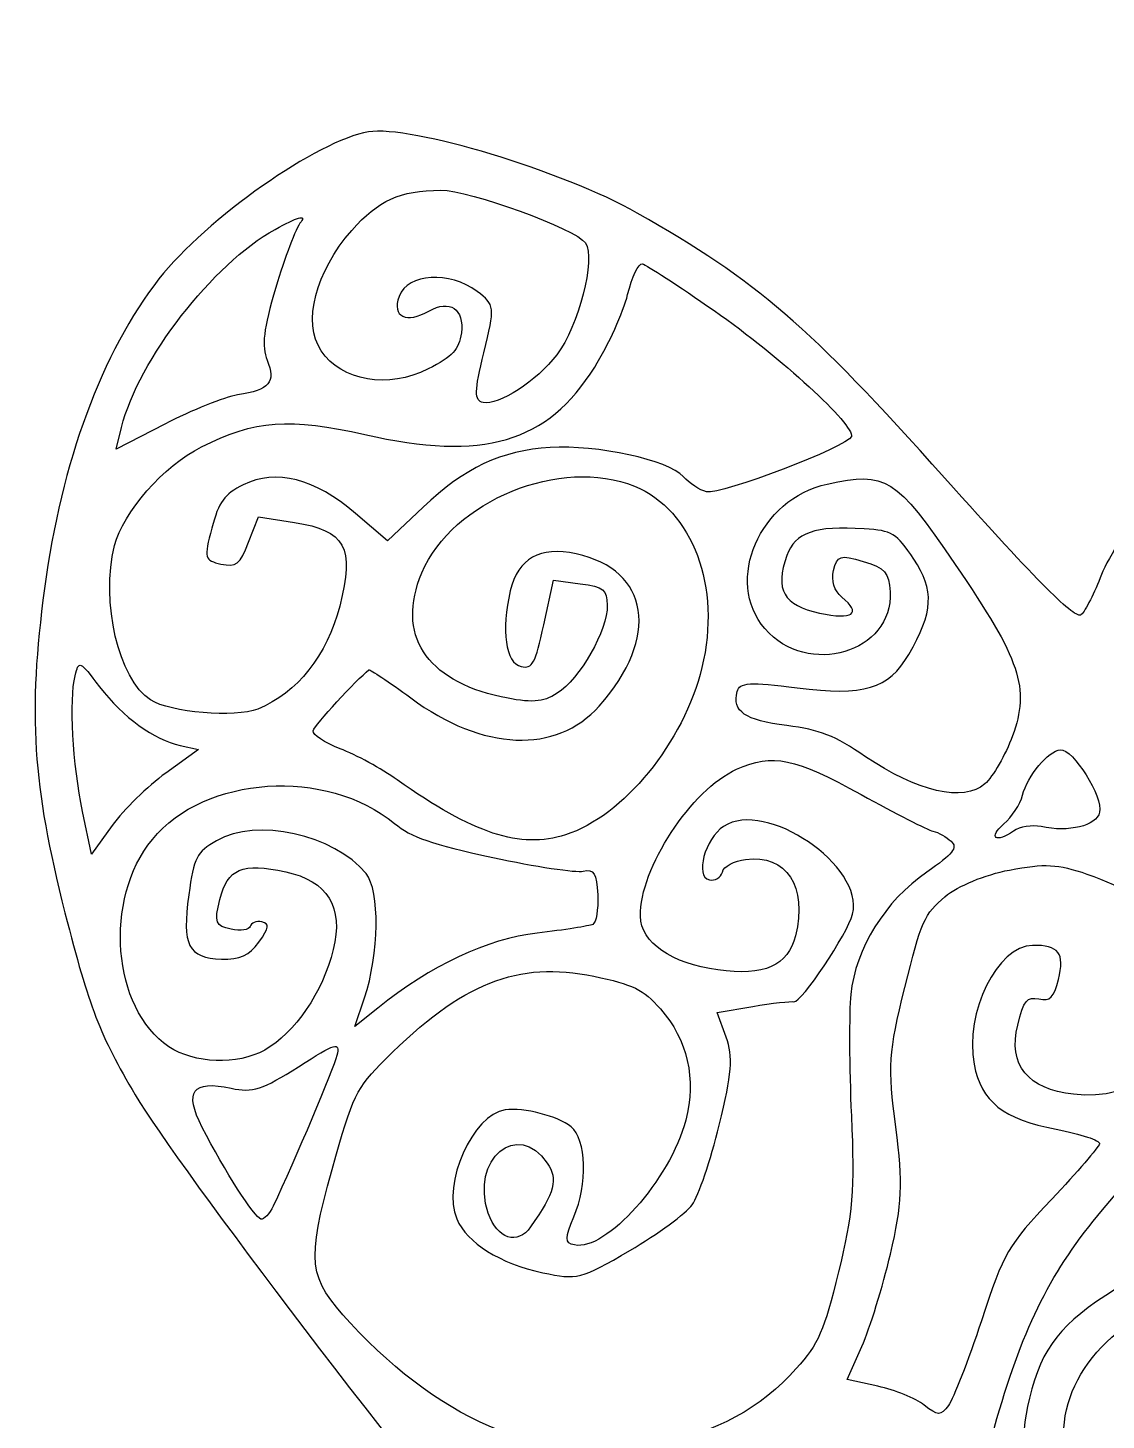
# Model space of a CAD drawing. Header units: centimetres. Extents: x -12.8 to 8.7, y -12.8 to 11.7.
# Drawn here: x -12.77 to -1.84, y -2.4 to 11.72 of the extents above; entities that cross this region are included whole.
import ezdxf

# ---------------------------------------------------------------- set-up
doc = ezdxf.new("R2010")
doc.units = ezdxf.units.CM
doc.header["$MEASUREMENT"] = 0
doc.layers.add('Layer 1', color=7, linetype='Continuous')

msp = doc.modelspace()

# ---------------------------------------------------------------- linework, layer by layer
at = {"layer": 'Layer 1'}
for points, knots in [([(-2.684, -12.62624), (-2.74182, -12.12007), (-2.85357, -11.59576), (-2.98028, -11.23608), (-2.98028, -11.23608), (-3.4814, -9.81368), (-4.77601, -7.73413), (-6.18021, -6.09601), (-6.18021, -6.09601), (-6.6814, -5.51133), (-7.37288, -4.70416), (-7.71682, -4.3023), (-7.71682, -4.3023), (-8.84978, -2.97858), (-11.25061, 0.17038), (-11.68164, 0.898), (-11.68164, 0.898), (-12.0406, 1.50397), (-12.14866, 1.78415), (-12.39422, 2.74558), (-12.39422, 2.74558), (-12.72473, 4.03961), (-12.77048, 4.76262), (-12.60217, 6.03211), (-12.60217, 6.03211), (-12.43247, 7.31213), (-12.01748, 8.43447), (-11.44101, 9.17245), (-11.44101, 9.17245), (-10.96813, 9.77781), (-9.82295, 10.58155), (-9.318, 10.66247), (-9.318, 10.66247), (-8.88766, 10.73143), (-7.3379, 10.26297), (-6.59232, 9.83855), (-6.59232, 9.83855), (-5.37073, 9.14317), (-4.86329, 8.70588), (-3.47443, 7.15174), (-3.47443, 7.15174), (-2.52268, 6.08672), (-2.14952, 5.71312), (-2.0919, 5.76759), (-2.0919, 5.76759), (-2.0485, 5.80863), (-1.95589, 5.99123), (-1.8861, 6.17337), (-1.8861, 6.17337), (-1.81631, 6.35551), (-1.58589, 6.70493), (-1.37405, 6.94986), (-1.37405, 6.94986), (-1.16221, 7.19479), (-0.63223, 7.83711), (-0.19633, 8.37723), (-0.19633, 8.37723), (0.70545, 9.4946), (1.16086, 9.96027), (1.94515, 10.56697), (1.94515, 10.56697), (2.56591, 11.04717), (2.97311, 11.26208), (3.69426, 11.49011), (3.69426, 11.49011), (4.41133, 11.71685), (4.67964, 11.71549), (5.76897, 11.47957), (5.76897, 11.47957), (6.61273, 11.29684), (6.77777, 11.24075), (7.11712, 11.02135), (7.11712, 11.02135), (7.71408, 10.63541), (8.34767, 9.63966), (8.59464, 8.69929), (8.59464, 8.69929), (8.69444, 8.31931), (8.55419, 6.42688), (8.33028, 5.13226), (8.33028, 5.13226), (8.13977, 4.0307), (7.30292, 1.01133), (7.02339, 0.41694), (7.02339, 0.41694), (6.62342, -0.43352), (6.92059, -0.02984), (2.12213, -6.24092), (2.12213, -6.24092), (0.74266, -8.02649), (-0.45589, -9.59857), (-0.54132, -9.73444), (-0.54132, -9.73444), (-0.62675, -9.8703), (-0.93765, -10.30822), (-1.2322, -10.70759), (-1.2322, -10.70759), (-1.6092, -11.21873), (-1.85273, -11.63336), (-2.05477, -12.10808), (-2.05477, -12.10808), (-2.31459, -12.71851), (-2.35731, -12.78124), (-2.50543, -12.76973), (-2.50543, -12.76973), (-2.61185, -12.76147), (-2.67428, -12.7113), (-2.684, -12.62624)], [0, 0, 0, 0, 0.03571429, 0.03571429, 0.03571429, 0.03571429, 0.07142857, 0.07142857, 0.07142857, 0.07142857, 0.10714286, 0.10714286, 0.10714286, 0.10714286, 0.14285714, 0.14285714, 0.14285714, 0.14285714, 0.17857143, 0.17857143, 0.17857143, 0.17857143, 0.21428571, 0.21428571, 0.21428571, 0.21428571, 0.25, 0.25, 0.25, 0.25, 0.28571429, 0.28571429, 0.28571429, 0.28571429, 0.32142857, 0.32142857, 0.32142857, 0.32142857, 0.35714286, 0.35714286, 0.35714286, 0.35714286, 0.39285714, 0.39285714, 0.39285714, 0.39285714, 0.42857143, 0.42857143, 0.42857143, 0.42857143, 0.46428571, 0.46428571, 0.46428571, 0.46428571, 0.5, 0.5, 0.5, 0.5, 0.53571429, 0.53571429, 0.53571429, 0.53571429, 0.57142857, 0.57142857, 0.57142857, 0.57142857, 0.60714286, 0.60714286, 0.60714286, 0.60714286, 0.64285714, 0.64285714, 0.64285714, 0.64285714, 0.67857143, 0.67857143, 0.67857143, 0.67857143, 0.71428571, 0.71428571, 0.71428571, 0.71428571, 0.75, 0.75, 0.75, 0.75, 0.78571429, 0.78571429, 0.78571429, 0.78571429, 0.82142857, 0.82142857, 0.82142857, 0.82142857, 0.85714286, 0.85714286, 0.85714286, 0.85714286, 0.89285714, 0.89285714, 0.89285714, 0.89285714, 0.92857143, 0.92857143, 0.92857143, 0.92857143, 1, 1, 1, 1]), ([(-8.71211, 8.25847), (-8.46454, 8.38323), (-8.39931, 8.45409), (-8.37584, 8.62377), (-8.37584, 8.62377), (-8.34257, 8.86432), (-8.49584, 8.9678), (-8.70453, 8.84569), (-8.70453, 8.84569), (-8.93031, 8.71357), (-9.08395, 8.78942), (-9.00615, 8.9946), (-9.00615, 8.9946), (-8.91722, 9.22917), (-8.49738, 9.25464), (-8.21434, 9.04263), (-8.21434, 9.04263), (-8.03538, 8.90859), (-8.03326, 8.88883), (-8.14784, 8.42301), (-8.14784, 8.42301), (-8.24425, 8.03108), (-8.24555, 7.93742), (-8.15484, 7.91797), (-8.15484, 7.91797), (-7.99943, 7.88464), (-7.61107, 8.13657), (-7.4065, 8.40341), (-7.4065, 8.40341), (-7.18838, 8.68794), (-7.01168, 9.37905), (-7.11691, 9.53608), (-7.11691, 9.53608), (-7.21211, 9.67815), (-8.29531, 10.07273), (-8.58302, 10.07016), (-8.58302, 10.07016), (-9.00132, 10.06642), (-9.21604, 9.96974), (-9.48514, 9.66396), (-9.48514, 9.66396), (-9.85627, 9.24226), (-9.98758, 8.72756), (-9.79671, 8.44273), (-9.79671, 8.44273), (-9.59069, 8.13529), (-9.11641, 8.05472), (-8.71211, 8.25847)], [0, 0, 0, 0, 0.07692308, 0.07692308, 0.07692308, 0.07692308, 0.15384615, 0.15384615, 0.15384615, 0.15384615, 0.23076923, 0.23076923, 0.23076923, 0.23076923, 0.30769231, 0.30769231, 0.30769231, 0.30769231, 0.38461538, 0.38461538, 0.38461538, 0.38461538, 0.46153846, 0.46153846, 0.46153846, 0.46153846, 0.53846154, 0.53846154, 0.53846154, 0.53846154, 0.61538462, 0.61538462, 0.61538462, 0.61538462, 0.69230769, 0.69230769, 0.69230769, 0.69230769, 0.76923077, 0.76923077, 0.76923077, 0.76923077, 0.84615385, 0.84615385, 0.84615385, 0.84615385, 1, 1, 1, 1]), ([(-10.64398, 7.99498), (-10.31727, 8.0489), (-10.25532, 8.12172), (-10.34446, 8.34704), (-10.34446, 8.34704), (-10.40232, 8.4933), (-10.38258, 8.65998), (-10.25721, 9.08382), (-10.25721, 9.08382), (-10.16809, 9.38508), (-10.0529, 9.68558), (-10.00124, 9.75158), (-10.00124, 9.75158), (-9.94264, 9.82644), (-10.04167, 9.79712), (-10.26444, 9.67365), (-10.26444, 9.67365), (-10.89509, 9.32411), (-11.64896, 8.35182), (-11.8211, 7.66597), (-11.8211, 7.66597), (-11.8211, 7.66597), (-11.87669, 7.44449), (-11.87669, 7.44449), (-11.87669, 7.44449), (-11.87669, 7.44449), (-11.38262, 7.69956), (-11.38262, 7.69956), (-11.38262, 7.69956), (-11.11088, 7.83984), (-10.77849, 7.97278), (-10.64398, 7.99498)], [0, 0, 0, 0, 0.11111111, 0.11111111, 0.11111111, 0.11111111, 0.22222222, 0.22222222, 0.22222222, 0.22222222, 0.33333333, 0.33333333, 0.33333333, 0.33333333, 0.44444444, 0.44444444, 0.44444444, 0.44444444, 0.55555556, 0.55555556, 0.55555556, 0.55555556, 0.66666667, 0.66666667, 0.66666667, 0.66666667, 0.77777778, 0.77777778, 0.77777778, 0.77777778, 1, 1, 1, 1]), ([(-10.43974, 4.81103), (-10.04009, 4.97369), (-9.73607, 5.35562), (-9.6087, 5.85504), (-9.6087, 5.85504), (-9.45707, 6.44957), (-9.54956, 6.62041), (-10.06736, 6.70224), (-10.06736, 6.70224), (-10.06736, 6.70224), (-10.43229, 6.75992), (-10.43229, 6.75992), (-10.43229, 6.75992), (-10.43229, 6.75992), (-10.53342, 6.50125), (-10.53342, 6.50125), (-10.53342, 6.50125), (-10.62107, 6.27708), (-10.65831, 6.24769), (-10.81268, 6.28085), (-10.81268, 6.28085), (-10.97914, 6.31661), (-10.98521, 6.3404), (-10.90544, 6.64415), (-10.90544, 6.64415), (-10.8349, 6.91273), (-10.77954, 6.98912), (-10.58679, 7.08391), (-10.58679, 7.08391), (-10.25309, 7.24801), (-9.85854, 7.14763), (-9.44936, 6.79454), (-9.44936, 6.79454), (-9.44936, 6.79454), (-9.12553, 6.5151), (-9.12553, 6.5151), (-9.12553, 6.5151), (-9.12553, 6.5151), (-8.76423, 6.85712), (-8.76423, 6.85712), (-8.76423, 6.85712), (-8.34054, 7.25818), (-7.97107, 7.43174), (-7.4754, 7.46254), (-7.4754, 7.46254), (-7.00047, 7.49205), (-6.27434, 7.3341), (-6.12644, 7.16911), (-6.12644, 7.16911), (-6.0636, 7.09901), (-5.95716, 7.02883), (-5.88992, 7.01316), (-5.88992, 7.01316), (-5.74722, 6.97991), (-4.44969, 7.47399), (-4.42156, 7.5723), (-4.42156, 7.5723), (-4.38778, 7.6903), (-5.13663, 8.37792), (-5.81274, 8.84973), (-5.81274, 8.84973), (-6.1744, 9.1021), (-6.5017, 9.31534), (-6.54009, 9.32358), (-6.54009, 9.32358), (-6.57848, 9.33183), (-6.64596, 9.19193), (-6.69005, 9.01269), (-6.69005, 9.01269), (-6.73413, 8.83346), (-6.88447, 8.50269), (-7.02413, 8.27764), (-7.02413, 8.27764), (-7.5001, 7.51067), (-8.15556, 7.31817), (-9.35322, 7.59362), (-9.35322, 7.59362), (-10.11, 7.76767), (-10.47067, 7.74062), (-11.00874, 7.46946), (-11.00874, 7.46946), (-11.39446, 7.27507), (-11.80671, 6.80697), (-11.89128, 6.46734), (-11.89128, 6.46734), (-12.0332, 5.89741), (-11.85047, 5.11317), (-11.52674, 4.90278), (-11.52674, 4.90278), (-11.32916, 4.77439), (-10.66708, 4.7185), (-10.43974, 4.81103)], [0, 0, 0, 0, 0.04166667, 0.04166667, 0.04166667, 0.04166667, 0.08333333, 0.08333333, 0.08333333, 0.08333333, 0.125, 0.125, 0.125, 0.125, 0.16666667, 0.16666667, 0.16666667, 0.16666667, 0.20833333, 0.20833333, 0.20833333, 0.20833333, 0.25, 0.25, 0.25, 0.25, 0.29166667, 0.29166667, 0.29166667, 0.29166667, 0.33333333, 0.33333333, 0.33333333, 0.33333333, 0.375, 0.375, 0.375, 0.375, 0.41666667, 0.41666667, 0.41666667, 0.41666667, 0.45833333, 0.45833333, 0.45833333, 0.45833333, 0.5, 0.5, 0.5, 0.5, 0.54166667, 0.54166667, 0.54166667, 0.54166667, 0.58333333, 0.58333333, 0.58333333, 0.58333333, 0.625, 0.625, 0.625, 0.625, 0.66666667, 0.66666667, 0.66666667, 0.66666667, 0.70833333, 0.70833333, 0.70833333, 0.70833333, 0.75, 0.75, 0.75, 0.75, 0.79166667, 0.79166667, 0.79166667, 0.79166667, 0.83333333, 0.83333333, 0.83333333, 0.83333333, 0.875, 0.875, 0.875, 0.875, 0.91666667, 0.91666667, 0.91666667, 0.91666667, 1, 1, 1, 1]), ([(-7.31991, 3.53563), (-6.73204, 3.72234), (-6.1232, 4.46967), (-5.93665, 5.2335), (-5.93665, 5.2335), (-5.73858, 6.04457), (-6.03054, 6.82948), (-6.61965, 7.06965), (-6.61965, 7.06965), (-7.36531, 7.37364), (-8.46742, 6.92471), (-8.77621, 6.1912), (-8.77621, 6.1912), (-9.03838, 5.56843), (-8.73826, 5.09926), (-7.97251, 4.93478), (-7.97251, 4.93478), (-7.66723, 4.86921), (-7.55164, 4.87638), (-7.40283, 4.97013), (-7.40283, 4.97013), (-7.17544, 5.11339), (-6.89097, 5.61473), (-6.89627, 5.86286), (-6.89627, 5.86286), (-6.89969, 6.0229), (-6.93219, 6.04878), (-7.16998, 6.08081), (-7.16998, 6.08081), (-7.16998, 6.08081), (-7.43982, 6.11715), (-7.43982, 6.11715), (-7.43982, 6.11715), (-7.43982, 6.11715), (-7.53937, 5.66538), (-7.53937, 5.66538), (-7.53937, 5.66538), (-7.62638, 5.27055), (-7.65514, 5.21709), (-7.76763, 5.24126), (-7.76763, 5.24126), (-7.92685, 5.27546), (-7.97617, 5.61397), (-7.87931, 6.00775), (-7.87931, 6.00775), (-7.79712, 6.34185), (-7.58201, 6.46313), (-7.21241, 6.38374), (-7.21241, 6.38374), (-6.46357, 6.22289), (-6.35905, 5.53482), (-6.97808, 4.8411), (-6.97808, 4.8411), (-7.41457, 4.35194), (-8.15656, 4.38374), (-8.88819, 4.92296), (-8.88819, 4.92296), (-9.11143, 5.08749), (-9.3029, 5.21534), (-9.31367, 5.20706), (-9.31367, 5.20706), (-9.4367, 5.1125), (-9.86483, 4.64499), (-9.87822, 4.59058), (-9.87822, 4.59058), (-9.88789, 4.55124), (-9.76461, 4.4692), (-9.60426, 4.40825), (-9.60426, 4.40825), (-9.4439, 4.34731), (-9.1834, 4.20557), (-9.02536, 4.09328), (-9.02536, 4.09328), (-8.25286, 3.5444), (-7.77957, 3.38964), (-7.31991, 3.53563)], [0, 0, 0, 0, 0.05, 0.05, 0.05, 0.05, 0.1, 0.1, 0.1, 0.1, 0.15, 0.15, 0.15, 0.15, 0.2, 0.2, 0.2, 0.2, 0.25, 0.25, 0.25, 0.25, 0.3, 0.3, 0.3, 0.3, 0.35, 0.35, 0.35, 0.35, 0.4, 0.4, 0.4, 0.4, 0.45, 0.45, 0.45, 0.45, 0.5, 0.5, 0.5, 0.5, 0.55, 0.55, 0.55, 0.55, 0.6, 0.6, 0.6, 0.6, 0.65, 0.65, 0.65, 0.65, 0.7, 0.7, 0.7, 0.7, 0.75, 0.75, 0.75, 0.75, 0.8, 0.8, 0.8, 0.8, 0.85, 0.85, 0.85, 0.85, 0.9, 0.9, 0.9, 0.9, 1, 1, 1, 1]), ([(-3.06899, 4.05134), (-2.98497, 4.12669), (-2.85874, 4.34577), (-2.78849, 4.5382), (-2.78849, 4.5382), (-2.61052, 5.02563), (-2.70406, 5.30531), (-3.36997, 6.27689), (-3.36997, 6.27689), (-3.98136, 7.16892), (-4.06281, 7.22012), (-4.6656, 7.09126), (-4.6656, 7.09126), (-5.35166, 6.94459), (-5.7133, 6.10704), (-5.29832, 5.62588), (-5.29832, 5.62588), (-4.86665, 5.12536), (-3.99473, 5.38248), (-4.02895, 6.00019), (-4.02895, 6.00019), (-4.03991, 6.1981), (-4.07607, 6.23868), (-4.30143, 6.30596), (-4.30143, 6.30596), (-4.53843, 6.3767), (-4.56491, 6.36874), (-4.60263, 6.2154), (-4.60263, 6.2154), (-4.62723, 6.11542), (-4.59334, 6.00599), (-4.51902, 5.9454), (-4.51902, 5.9454), (-4.31315, 5.77759), (-4.40581, 5.7108), (-4.74377, 5.78339), (-4.74377, 5.78339), (-5.11003, 5.86206), (-5.2002, 6.01991), (-5.07647, 6.3658), (-5.07647, 6.3658), (-4.99229, 6.60115), (-4.7944, 6.66972), (-4.29103, 6.63798), (-4.29103, 6.63798), (-4.00621, 6.62002), (-3.96681, 6.59586), (-3.78861, 6.32994), (-3.78861, 6.32994), (-3.57821, 6.01597), (-3.58991, 5.79515), (-3.83974, 5.36458), (-3.83974, 5.36458), (-4.04327, 5.01382), (-4.2948, 4.93849), (-4.97045, 5.02595), (-4.97045, 5.02595), (-5.44839, 5.08782), (-5.55677, 5.08112), (-5.57961, 4.98829), (-5.57961, 4.98829), (-5.62986, 4.78402), (-5.50409, 4.69799), (-5.07536, 4.64337), (-5.07536, 4.64337), (-4.73966, 4.6006), (-4.59264, 4.54233), (-4.27883, 4.32771), (-4.27883, 4.32771), (-3.76035, 3.97308), (-3.2789, 3.8631), (-3.06899, 4.05134)], [0, 0, 0, 0, 0.05263158, 0.05263158, 0.05263158, 0.05263158, 0.10526316, 0.10526316, 0.10526316, 0.10526316, 0.15789474, 0.15789474, 0.15789474, 0.15789474, 0.21052632, 0.21052632, 0.21052632, 0.21052632, 0.26315789, 0.26315789, 0.26315789, 0.26315789, 0.31578947, 0.31578947, 0.31578947, 0.31578947, 0.36842105, 0.36842105, 0.36842105, 0.36842105, 0.42105263, 0.42105263, 0.42105263, 0.42105263, 0.47368421, 0.47368421, 0.47368421, 0.47368421, 0.52631579, 0.52631579, 0.52631579, 0.52631579, 0.57894737, 0.57894737, 0.57894737, 0.57894737, 0.63157895, 0.63157895, 0.63157895, 0.63157895, 0.68421053, 0.68421053, 0.68421053, 0.68421053, 0.73684211, 0.73684211, 0.73684211, 0.73684211, 0.78947368, 0.78947368, 0.78947368, 0.78947368, 0.84210526, 0.84210526, 0.84210526, 0.84210526, 0.89473684, 0.89473684, 0.89473684, 0.89473684, 1, 1, 1, 1]), ([(-11.37215, 4.16172), (-11.37215, 4.16172), (-11.03978, 4.40197), (-11.03978, 4.40197), (-11.03978, 4.40197), (-11.03978, 4.40197), (-11.22496, 4.44175), (-11.22496, 4.44175), (-11.22496, 4.44175), (-11.4922, 4.49915), (-11.803, 4.7251), (-12.04314, 5.03656), (-12.04314, 5.03656), (-12.25049, 5.30551), (-12.25259, 5.30645), (-12.29146, 5.14844), (-12.29146, 5.14844), (-12.35198, 4.90242), (-12.316, 4.24879), (-12.21562, 3.77057), (-12.21562, 3.77057), (-12.21562, 3.77057), (-12.12487, 3.33826), (-12.12487, 3.33826), (-12.12487, 3.33826), (-12.12487, 3.33826), (-11.9147, 3.62987), (-11.9147, 3.62987), (-11.9147, 3.62987), (-11.7991, 3.79025), (-11.55496, 4.02959), (-11.37215, 4.16172)], [0, 0, 0, 0, 0.11111111, 0.11111111, 0.11111111, 0.11111111, 0.22222222, 0.22222222, 0.22222222, 0.22222222, 0.33333333, 0.33333333, 0.33333333, 0.33333333, 0.44444444, 0.44444444, 0.44444444, 0.44444444, 0.55555556, 0.55555556, 0.55555556, 0.55555556, 0.66666667, 0.66666667, 0.66666667, 0.66666667, 0.77777778, 0.77777778, 0.77777778, 0.77777778, 1, 1, 1, 1]), ([(-2.77705, 3.57348), (-2.71476, 3.61793), (-2.58965, 3.63837), (-2.49903, 3.61891), (-2.49903, 3.61891), (-2.21603, 3.55812), (-1.93897, 3.62604), (-1.9049, 3.76455), (-1.9049, 3.76455), (-1.86745, 3.91677), (-2.17594, 4.40863), (-2.30201, 4.39773), (-2.30201, 4.39773), (-2.42582, 4.38701), (-2.6366, 4.13469), (-2.68637, 3.93761), (-2.68637, 3.93761), (-2.70972, 3.84518), (-2.79511, 3.71369), (-2.87613, 3.64541), (-2.87613, 3.64541), (-3.03991, 3.50739), (-2.95553, 3.44614), (-2.77705, 3.57348)], [0, 0, 0, 0, 0.14285714, 0.14285714, 0.14285714, 0.14285714, 0.28571429, 0.28571429, 0.28571429, 0.28571429, 0.42857143, 0.42857143, 0.42857143, 0.42857143, 0.57142857, 0.57142857, 0.57142857, 0.57142857, 0.71428571, 0.71428571, 0.71428571, 0.71428571, 1, 1, 1, 1]), ([(-6.39204, -2.64478), (-5.79047, -2.52394), (-5.33859, -2.278), (-4.98031, -1.87643), (-4.98031, -1.87643), (-4.75367, -1.6224), (-4.70025, -1.50024), (-4.55168, -0.89629), (-4.55168, -0.89629), (-4.40886, -0.31568), (-4.38826, -0.0648), (-4.42172, 0.68687), (-4.42172, 0.68687), (-4.44358, 1.17813), (-4.44616, 1.73176), (-4.42744, 1.91716), (-4.42744, 1.91716), (-4.38072, 2.37997), (-4.07869, 2.86688), (-3.65789, 3.15777), (-3.65789, 3.15777), (-3.39069, 3.34247), (-3.34107, 3.40478), (-3.40965, 3.4695), (-3.40965, 3.4695), (-3.45679, 3.51399), (-3.54003, 3.56046), (-3.59462, 3.57278), (-3.59462, 3.57278), (-3.64921, 3.58509), (-3.97626, 3.75189), (-4.32141, 3.94345), (-4.32141, 3.94345), (-4.99786, 4.31887), (-5.21493, 4.36293), (-5.58497, 4.1999), (-5.58497, 4.1999), (-6.04033, 3.99928), (-6.5712, 3.18946), (-6.56097, 2.71107), (-6.56097, 2.71107), (-6.55528, 2.44445), (-6.24424, 2.2283), (-5.77537, 2.16513), (-5.77537, 2.16513), (-5.30392, 2.10161), (-5.06334, 2.20783), (-4.98837, 2.51264), (-4.98837, 2.51264), (-4.86569, 3.01133), (-5.08047, 3.34018), (-5.49395, 3.28676), (-5.49395, 3.28676), (-5.60992, 3.27177), (-5.71605, 3.21383), (-5.72978, 3.158), (-5.72978, 3.158), (-5.74352, 3.10217), (-5.80285, 3.06681), (-5.86163, 3.07944), (-5.86163, 3.07944), (-6.01001, 3.11131), (-5.90682, 3.49716), (-5.71676, 3.6211), (-5.71676, 3.6211), (-5.28822, 3.90056), (-4.28928, 3.21995), (-4.40967, 2.73053), (-4.40967, 2.73053), (-4.45723, 2.53718), (-4.93194, 1.8283), (-5.00356, 1.84368), (-5.00356, 1.84368), (-5.0359, 1.85063), (-5.22397, 1.82898), (-5.42149, 1.79558), (-5.42149, 1.79558), (-5.42149, 1.79558), (-5.78062, 1.73486), (-5.78062, 1.73486), (-5.78062, 1.73486), (-5.78062, 1.73486), (-5.69177, 1.48563), (-5.69177, 1.48563), (-5.69177, 1.48563), (-5.61908, 1.28174), (-5.63172, 1.1191), (-5.76127, 0.59154), (-5.76127, 0.59154), (-5.84836, 0.23686), (-5.97153, -0.1259), (-6.03499, -0.2146), (-6.03499, -0.2146), (-6.09844, -0.3033), (-6.38344, -0.51226), (-6.66831, -0.67895), (-6.66831, -0.67895), (-7.1654, -0.96983), (-7.20093, -0.97888), (-7.55049, -0.9038), (-7.55049, -0.9038), (-7.98621, -0.81021), (-8.31596, -0.60376), (-8.42266, -0.35778), (-8.42266, -0.35778), (-8.57443, -0.00785), (-8.25856, 0.70379), (-7.93232, 0.7469), (-7.93232, 0.7469), (-7.74115, 0.77216), (-7.3957, 0.68364), (-7.26286, 0.57536), (-7.26286, 0.57536), (-7.10715, 0.44843), (-7.09313, -0.00892), (-7.23492, -0.33634), (-7.23492, -0.33634), (-7.32911, -0.55387), (-7.32803, -0.6011), (-7.22835, -0.62251), (-7.22835, -0.62251), (-6.91089, -0.6907), (-6.25979, 0.03962), (-6.10067, 0.64235), (-6.10067, 0.64235), (-5.99115, 1.05725), (-6.08324, 1.46231), (-6.35714, 1.77037), (-6.35714, 1.77037), (-6.53486, 1.97026), (-6.63197, 2.01784), (-7.03391, 2.10196), (-7.03391, 2.10196), (-7.80058, 2.2624), (-8.37507, 2.03363), (-9.14515, 1.26124), (-9.14515, 1.26124), (-9.44515, 0.96034), (-9.47343, 0.90178), (-9.68529, 0.14298), (-9.68529, 0.14298), (-9.94856, -0.79999), (-9.93046, -0.95305), (-9.5011, -1.41482), (-9.5011, -1.41482), (-8.53854, -2.45004), (-7.48918, -2.86517), (-6.39204, -2.64478)], [0, 0, 0, 0, 0.02631579, 0.02631579, 0.02631579, 0.02631579, 0.05263158, 0.05263158, 0.05263158, 0.05263158, 0.07894737, 0.07894737, 0.07894737, 0.07894737, 0.10526316, 0.10526316, 0.10526316, 0.10526316, 0.13157895, 0.13157895, 0.13157895, 0.13157895, 0.15789474, 0.15789474, 0.15789474, 0.15789474, 0.18421053, 0.18421053, 0.18421053, 0.18421053, 0.21052632, 0.21052632, 0.21052632, 0.21052632, 0.23684211, 0.23684211, 0.23684211, 0.23684211, 0.26315789, 0.26315789, 0.26315789, 0.26315789, 0.28947368, 0.28947368, 0.28947368, 0.28947368, 0.31578947, 0.31578947, 0.31578947, 0.31578947, 0.34210526, 0.34210526, 0.34210526, 0.34210526, 0.36842105, 0.36842105, 0.36842105, 0.36842105, 0.39473684, 0.39473684, 0.39473684, 0.39473684, 0.42105263, 0.42105263, 0.42105263, 0.42105263, 0.44736842, 0.44736842, 0.44736842, 0.44736842, 0.47368421, 0.47368421, 0.47368421, 0.47368421, 0.5, 0.5, 0.5, 0.5, 0.52631579, 0.52631579, 0.52631579, 0.52631579, 0.55263158, 0.55263158, 0.55263158, 0.55263158, 0.57894737, 0.57894737, 0.57894737, 0.57894737, 0.60526316, 0.60526316, 0.60526316, 0.60526316, 0.63157895, 0.63157895, 0.63157895, 0.63157895, 0.65789474, 0.65789474, 0.65789474, 0.65789474, 0.68421053, 0.68421053, 0.68421053, 0.68421053, 0.71052632, 0.71052632, 0.71052632, 0.71052632, 0.73684211, 0.73684211, 0.73684211, 0.73684211, 0.76315789, 0.76315789, 0.76315789, 0.76315789, 0.78947368, 0.78947368, 0.78947368, 0.78947368, 0.81578947, 0.81578947, 0.81578947, 0.81578947, 0.84210526, 0.84210526, 0.84210526, 0.84210526, 0.86842105, 0.86842105, 0.86842105, 0.86842105, 0.89473684, 0.89473684, 0.89473684, 0.89473684, 0.92105263, 0.92105263, 0.92105263, 0.92105263, 0.94736842, 0.94736842, 0.94736842, 0.94736842, 1, 1, 1, 1]), ([(-10.36945, 1.35345), (-10.06545, 1.52298), (-9.77979, 1.9412), (-9.67386, 2.37183), (-9.67386, 2.37183), (-9.568, 2.80219), (-9.73151, 3.06951), (-10.15644, 3.16078), (-10.15644, 3.16078), (-10.59758, 3.25554), (-10.74713, 3.19287), (-10.82383, 2.88109), (-10.82383, 2.88109), (-10.88217, 2.6439), (-10.87068, 2.61323), (-10.71064, 2.57886), (-10.71064, 2.57886), (-10.61267, 2.55781), (-10.52514, 2.57056), (-10.51614, 2.60718), (-10.51614, 2.60718), (-10.50713, 2.64379), (-10.45445, 2.66402), (-10.39907, 2.65213), (-10.39907, 2.65213), (-10.31681, 2.63446), (-10.3221, 2.59719), (-10.42801, 2.44837), (-10.42801, 2.44837), (-10.52594, 2.31076), (-10.61884, 2.26855), (-10.80803, 2.27571), (-10.80803, 2.27571), (-11.14567, 2.2885), (-11.20998, 2.41486), (-11.13902, 2.92605), (-11.13902, 2.92605), (-11.08557, 3.31113), (-11.06334, 3.35435), (-10.85654, 3.47536), (-10.85654, 3.47536), (-10.45263, 3.71171), (-9.66625, 3.53904), (-9.34108, 3.14259), (-9.34108, 3.14259), (-9.19965, 2.97017), (-9.20816, 2.32562), (-9.35772, 1.88218), (-9.35772, 1.88218), (-9.35772, 1.88218), (-9.45503, 1.59363), (-9.45503, 1.59363), (-9.45503, 1.59363), (-9.45503, 1.59363), (-9.22397, 1.77909), (-9.22397, 1.77909), (-9.22397, 1.77909), (-8.6847, 2.21195), (-8.11414, 2.48004), (-7.60658, 2.53905), (-7.60658, 2.53905), (-7.33095, 2.5711), (-7.07742, 2.61101), (-7.04318, 2.62774), (-7.04318, 2.62774), (-7.00894, 2.64447), (-6.98656, 2.77925), (-6.99345, 2.92724), (-6.99345, 2.92724), (-7.00359, 3.14515), (-7.03133, 3.1907), (-7.13933, 3.16676), (-7.13933, 3.16676), (-7.21268, 3.15049), (-7.6253, 3.21323), (-8.05627, 3.30618), (-8.05627, 3.30618), (-8.68262, 3.44126), (-8.88255, 3.51036), (-9.05267, 3.65055), (-9.05267, 3.65055), (-9.74421, 4.22043), (-10.97688, 4.13941), (-11.50843, 3.48913), (-11.50843, 3.48913), (-12.00495, 2.88173), (-11.9168, 1.77388), (-11.34121, 1.38753), (-11.34121, 1.38753), (-11.0829, 1.21415), (-10.64669, 1.19885), (-10.36945, 1.35345)], [0, 0, 0, 0, 0.04166667, 0.04166667, 0.04166667, 0.04166667, 0.08333333, 0.08333333, 0.08333333, 0.08333333, 0.125, 0.125, 0.125, 0.125, 0.16666667, 0.16666667, 0.16666667, 0.16666667, 0.20833333, 0.20833333, 0.20833333, 0.20833333, 0.25, 0.25, 0.25, 0.25, 0.29166667, 0.29166667, 0.29166667, 0.29166667, 0.33333333, 0.33333333, 0.33333333, 0.33333333, 0.375, 0.375, 0.375, 0.375, 0.41666667, 0.41666667, 0.41666667, 0.41666667, 0.45833333, 0.45833333, 0.45833333, 0.45833333, 0.5, 0.5, 0.5, 0.5, 0.54166667, 0.54166667, 0.54166667, 0.54166667, 0.58333333, 0.58333333, 0.58333333, 0.58333333, 0.625, 0.625, 0.625, 0.625, 0.66666667, 0.66666667, 0.66666667, 0.66666667, 0.70833333, 0.70833333, 0.70833333, 0.70833333, 0.75, 0.75, 0.75, 0.75, 0.79166667, 0.79166667, 0.79166667, 0.79166667, 0.83333333, 0.83333333, 0.83333333, 0.83333333, 0.875, 0.875, 0.875, 0.875, 0.91666667, 0.91666667, 0.91666667, 0.91666667, 1, 1, 1, 1]), ([(-3.1036, -1.39191), (-2.87006, -0.68752), (-2.83961, -0.63481), (-2.39097, -0.15837), (-2.39097, -0.15837), (-2.1332, 0.11538), (-1.91533, 0.3677), (-1.90681, 0.40234), (-1.90681, 0.40234), (-1.89828, 0.43699), (-2.09495, 0.50355), (-2.34385, 0.55025), (-2.34385, 0.55025), (-2.87895, 0.65065), (-3.10807, 0.83182), (-3.17735, 1.20928), (-3.17735, 1.20928), (-3.27408, 1.73639), (-2.94341, 2.40781), (-2.58376, 2.41452), (-2.58376, 2.41452), (-2.32028, 2.41944), (-2.25645, 2.3354), (-2.32183, 2.06963), (-2.32183, 2.06963), (-2.36726, 1.88492), (-2.40579, 1.84646), (-2.52068, 1.87114), (-2.52068, 1.87114), (-2.64172, 1.89714), (-2.6741, 1.85736), (-2.73569, 1.60698), (-2.73569, 1.60698), (-2.83479, 1.20409), (-2.63342, 0.95478), (-2.16848, 0.90474), (-2.16848, 0.90474), (-1.55673, 0.83889), (-1.07064, 1.19992), (-1.01856, 1.75878), (-1.01856, 1.75878), (-0.95461, 2.44509), (-1.26994, 2.87368), (-2.03324, 3.13788), (-2.03324, 3.13788), (-2.32928, 3.24035), (-2.46217, 3.24727), (-2.81762, 3.17877), (-2.81762, 3.17877), (-3.07188, 3.12977), (-3.33771, 3.01996), (-3.47258, 2.90824), (-3.47258, 2.90824), (-3.67939, 2.73691), (-3.7156, 2.65506), (-3.87974, 1.98782), (-3.87974, 1.98782), (-4.04359, 1.3217), (-4.05192, 1.1935), (-3.97174, 0.5706), (-3.97174, 0.5706), (-3.89726, -0.00812), (-3.90556, -0.2073), (-4.02535, -0.71467), (-4.02535, -0.71467), (-4.10332, -1.0449), (-4.23398, -1.46633), (-4.31571, -1.65118), (-4.31571, -1.65118), (-4.31571, -1.65118), (-4.46431, -1.98727), (-4.46431, -1.98727), (-4.46431, -1.98727), (-4.46431, -1.98727), (-4.15256, -2.05527), (-4.15256, -2.05527), (-4.15256, -2.05527), (-3.9811, -2.09267), (-3.77014, -2.179), (-3.68375, -2.24713), (-3.68375, -2.24713), (-3.54393, -2.3574), (-3.51685, -2.35764), (-3.43712, -2.24937), (-3.43712, -2.24937), (-3.38786, -2.18247), (-3.23777, -1.79661), (-3.1036, -1.39191)], [0, 0, 0, 0, 0.04347826, 0.04347826, 0.04347826, 0.04347826, 0.08695652, 0.08695652, 0.08695652, 0.08695652, 0.13043478, 0.13043478, 0.13043478, 0.13043478, 0.17391304, 0.17391304, 0.17391304, 0.17391304, 0.2173913, 0.2173913, 0.2173913, 0.2173913, 0.26086957, 0.26086957, 0.26086957, 0.26086957, 0.30434783, 0.30434783, 0.30434783, 0.30434783, 0.34782609, 0.34782609, 0.34782609, 0.34782609, 0.39130435, 0.39130435, 0.39130435, 0.39130435, 0.43478261, 0.43478261, 0.43478261, 0.43478261, 0.47826087, 0.47826087, 0.47826087, 0.47826087, 0.52173913, 0.52173913, 0.52173913, 0.52173913, 0.56521739, 0.56521739, 0.56521739, 0.56521739, 0.60869565, 0.60869565, 0.60869565, 0.60869565, 0.65217391, 0.65217391, 0.65217391, 0.65217391, 0.69565217, 0.69565217, 0.69565217, 0.69565217, 0.73913043, 0.73913043, 0.73913043, 0.73913043, 0.7826087, 0.7826087, 0.7826087, 0.7826087, 0.82608696, 0.82608696, 0.82608696, 0.82608696, 0.86956522, 0.86956522, 0.86956522, 0.86956522, 0.91304348, 0.91304348, 0.91304348, 0.91304348, 1, 1, 1, 1]), ([(-10.28377, -0.22908), (-10.06334, 0.23525), (-9.67143, 1.16193), (-9.63798, 1.29789), (-9.63798, 1.29789), (-9.60292, 1.44044), (-9.64451, 1.42832), (-10.0267, 1.18459), (-10.0267, 1.18459), (-10.38863, 0.95378), (-10.49392, 0.92008), (-10.70884, 0.96625), (-10.70884, 0.96625), (-11.10434, 1.0512), (-11.18991, 0.93543), (-11.00227, 0.56927), (-11.00227, 0.56927), (-10.77674, 0.12917), (-10.47234, -0.34629), (-10.40715, -0.3603), (-10.40715, -0.3603), (-10.37666, -0.36684), (-10.32114, -0.3078), (-10.28377, -0.22908)], [0, 0, 0, 0, 0.14285714, 0.14285714, 0.14285714, 0.14285714, 0.28571429, 0.28571429, 0.28571429, 0.28571429, 0.42857143, 0.42857143, 0.42857143, 0.42857143, 0.57142857, 0.57142857, 0.57142857, 0.57142857, 0.71428571, 0.71428571, 0.71428571, 0.71428571, 1, 1, 1, 1]), ([(-7.67396, -0.43917), (-7.42611, -0.0848), (-7.39329, 0.0405), (-7.50477, 0.20686), (-7.50477, 0.20686), (-7.80444, 0.65404), (-8.28748, 0.24326), (-8.10233, -0.3013), (-8.10233, -0.3013), (-8.01325, -0.5633), (-7.80717, -0.62963), (-7.67396, -0.43917)], [0, 0, 0, 0, 0.25, 0.25, 0.25, 0.25, 0.5, 0.5, 0.5, 0.5, 1, 1, 1, 1]), ([(-2.00496, -4.33999), (-1.61043, -4.32584), (-1.18715, -4.44737), (-0.62221, -4.737), (-0.62221, -4.737), (-0.11372, -4.9977), (0.16556, -4.99164), (0.66519, -4.70907), (0.66519, -4.70907), (1.25973, -4.37283), (1.40987, -4.10003), (1.34943, -3.46581), (1.34943, -3.46581), (1.29224, -2.86575), (1.01982, -2.04692), (0.73689, -1.62472), (0.73689, -1.62472), (0.73689, -1.62472), (0.52344, -1.3062), (0.52344, -1.3062), (0.52344, -1.3062), (0.52344, -1.3062), (-0.12607, -1.16669), (-0.12607, -1.16669), (-0.12607, -1.16669), (-0.75943, -1.03065), (-0.78572, -1.03126), (-1.18341, -1.19159), (-1.18341, -1.19159), (-2.00957, -1.52464), (-2.4446, -2.25978), (-2.20512, -2.91817), (-2.20512, -2.91817), (-2.05485, -3.33132), (-1.80092, -3.54013), (-1.32375, -3.64294), (-1.32375, -3.64294), (-0.4542, -3.83029), (0.11465, -3.4655), (-0.04511, -2.82295), (-0.04511, -2.82295), (-0.08484, -2.66315), (-0.19787, -2.47553), (-0.29978, -2.40023), (-0.29978, -2.40023), (-0.45805, -2.28327), (-0.5187, -2.27226), (-0.74504, -2.31934), (-0.74504, -2.31934), (-1.29888, -2.43454), (-1.52447, -2.90902), (-1.10865, -3.08409), (-1.10865, -3.08409), (-0.89188, -3.17536), (-0.89643, -3.33074), (-1.11566, -3.32371), (-1.11566, -3.32371), (-1.33184, -3.31678), (-1.69578, -3.01556), (-1.72478, -2.81958), (-1.72478, -2.81958), (-1.77958, -2.44916), (-1.41943, -2.03933), (-0.95499, -1.94359), (-0.95499, -1.94359), (-0.63953, -1.87856), (-0.15, -1.96777), (0.04543, -2.12591), (0.04543, -2.12591), (0.32883, -2.35522), (0.43617, -2.82207), (0.32117, -3.3251), (0.32117, -3.3251), (0.25103, -3.63188), (0.21886, -3.66905), (-0.15857, -3.87956), (-0.15857, -3.87956), (-0.15857, -3.87956), (-0.56313, -4.10519), (-0.56313, -4.10519), (-0.56313, -4.10519), (-0.56313, -4.10519), (-1.16697, -3.93834), (-1.16697, -3.93834), (-1.16697, -3.93834), (-1.81998, -3.7579), (-2.13464, -3.57905), (-2.41818, -3.22713), (-2.41818, -3.22713), (-2.6792, -2.90316), (-2.72933, -2.63646), (-2.61588, -2.17525), (-2.61588, -2.17525), (-2.4877, -1.65418), (-2.30041, -1.41706), (-1.74328, -1.07049), (-1.74328, -1.07049), (-1.44643, -0.88583), (-1.31565, -0.7669), (-1.36219, -0.72392), (-1.36219, -0.72392), (-1.40116, -0.68793), (-1.46971, -0.49607), (-1.51453, -0.29757), (-1.51453, -0.29757), (-1.51453, -0.29757), (-1.59601, 0.06336), (-1.59601, 0.06336), (-1.59601, 0.06336), (-1.59601, 0.06336), (-1.87513, -0.26712), (-1.87513, -0.26712), (-1.87513, -0.26712), (-2.39149, -0.87848), (-2.66942, -1.42791), (-2.94572, -2.38356), (-2.94572, -2.38356), (-3.25022, -3.43669), (-3.25925, -3.78028), (-2.9929, -4.17775), (-2.9929, -4.17775), (-2.81785, -4.43898), (-2.79713, -4.45045), (-2.58617, -4.40293), (-2.58617, -4.40293), (-2.46392, -4.3754), (-2.20237, -4.34707), (-2.00496, -4.33999)], [0, 0, 0, 0, 0.03030303, 0.03030303, 0.03030303, 0.03030303, 0.06060606, 0.06060606, 0.06060606, 0.06060606, 0.09090909, 0.09090909, 0.09090909, 0.09090909, 0.12121212, 0.12121212, 0.12121212, 0.12121212, 0.15151515, 0.15151515, 0.15151515, 0.15151515, 0.18181818, 0.18181818, 0.18181818, 0.18181818, 0.21212121, 0.21212121, 0.21212121, 0.21212121, 0.24242424, 0.24242424, 0.24242424, 0.24242424, 0.27272727, 0.27272727, 0.27272727, 0.27272727, 0.3030303, 0.3030303, 0.3030303, 0.3030303, 0.33333333, 0.33333333, 0.33333333, 0.33333333, 0.36363636, 0.36363636, 0.36363636, 0.36363636, 0.39393939, 0.39393939, 0.39393939, 0.39393939, 0.42424242, 0.42424242, 0.42424242, 0.42424242, 0.45454545, 0.45454545, 0.45454545, 0.45454545, 0.48484848, 0.48484848, 0.48484848, 0.48484848, 0.51515152, 0.51515152, 0.51515152, 0.51515152, 0.54545455, 0.54545455, 0.54545455, 0.54545455, 0.57575758, 0.57575758, 0.57575758, 0.57575758, 0.60606061, 0.60606061, 0.60606061, 0.60606061, 0.63636364, 0.63636364, 0.63636364, 0.63636364, 0.66666667, 0.66666667, 0.66666667, 0.66666667, 0.6969697, 0.6969697, 0.6969697, 0.6969697, 0.72727273, 0.72727273, 0.72727273, 0.72727273, 0.75757576, 0.75757576, 0.75757576, 0.75757576, 0.78787879, 0.78787879, 0.78787879, 0.78787879, 0.81818182, 0.81818182, 0.81818182, 0.81818182, 0.84848485, 0.84848485, 0.84848485, 0.84848485, 0.87878788, 0.87878788, 0.87878788, 0.87878788, 0.90909091, 0.90909091, 0.90909091, 0.90909091, 0.93939394, 0.93939394, 0.93939394, 0.93939394, 1, 1, 1, 1])]:
    msp.add_open_spline(points, degree=3, knots=knots, dxfattribs=at)

doc.saveas('drawing.dxf')
